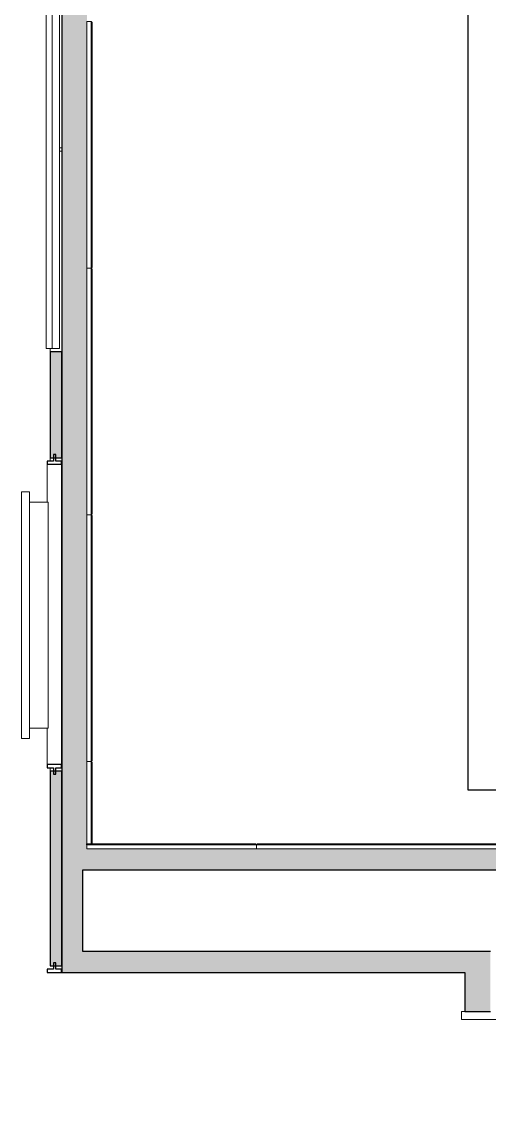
# Model space of a CAD drawing. Header units: millimetres. Extents: x 155927 to 295199, y -4084 to 97293.
# Drawn here: x 201633 to 203908, y 14484 to 19733 of the extents above; entities that cross this region are included whole.
import ezdxf

# ---------------------------------------------------------------- set-up
doc = ezdxf.new("R2010")
doc.units = ezdxf.units.MM
doc.header["$MEASUREMENT"] = 0
doc.layers.get('0').update_dxf_attribs({"linetype": 'CONTINUOUS'})
for name, color, linetype, lineweight in [('A-DOOR-FRAM', 4, 'CONTINUOUS', 18), ('A-GENM', 8, 'CONTINUOUS', 9), ('A-WALL', 7, 'CONTINUOUS', 9), ('A-WALL-PATT', 7, 'CONTINUOUS', 9), ('E-ELEC-EQPM', 8, 'CONTINUOUS', 9), ('I-FURN', 8, 'CONTINUOUS', 9), ('I-WALL', 7, 'CONTINUOUS', 9)]:
    doc.layers.add(name, color=color, linetype=linetype, lineweight=lineweight)

msp = doc.modelspace()

# ---------------------------------------------------------------- hatches: boundary and pattern name
at = {"layer": 'A-WALL-PATT'}
h = msp.add_hatch(color=256, dxfattribs=at)
h.paths.add_polyline_path([(201828.8, 15138.6), (201828.8, 16086.8), (201772.8, 16086.8), (201772.8, 15138.6)], flags=0)
h.paths.add_polyline_path([(201772.8, 17610.8), (201828.8, 17610.8), (201828.8, 18126.8), (201772.8, 18126.8)], flags=0)
h.paths.add_polyline_path([(201828.8, 24158.8), (201828.8, 25134.8), (201772.8, 25134.8), (201772.8, 24158.8)], flags=0)
h.paths.add_polyline_path([(201828.8, 26658.8), (201828.8, 26907.6), (201772.8, 26907.6), (201772.8, 26658.8)], flags=0)
for points in [[(201950.8, 15707.6), (201950.8, 25757.6), (201828.8, 25757.6), (201828.8, 15707.6), (201930.8, 15707.6)], [(201828.8, 15106.6), (201930.8, 15106.6), (201930.8, 15707.6), (201828.8, 15707.6)], [(218904.3, 15606.6), (219005.3, 15606.6), (219005.3, 15707.6), (201930.8, 15707.6), (201930.8, 15606.6), (217998.8, 15606.6)], [(203912.8, 15106.6), (203912.8, 15208.6), (201930.8, 15208.6), (201930.8, 15106.6), (203790.8, 15106.6)]]:
    msp.add_hatch(color=256, dxfattribs=at).paths.add_polyline_path(points, flags=0)
h = msp.add_hatch(color=256, dxfattribs=at)
h.paths.add_polyline_path([(203912.8, 13505.6), (203912.8, 13907.6), (203790.8, 13907.6), (203790.8, 13505.6)], flags=0)
h.paths.add_polyline_path([(203912.8, 14917.6), (203912.8, 15106.6), (203790.8, 15106.6), (203790.8, 14917.6)], flags=0)

# ---------------------------------------------------------------- linework, layer by layer
for p, q in [((203804.1, 15993), (203804.1, 24715.7)), ((216493.8, 15993), (203804.1, 15993))]:
    msp.add_line(p, q)
at = {"layer": 'A-DOOR-FRAM', "lineweight": 20}
for p, q in [((203772.8, 14917.6), (203790.8, 14917.6)), ((203772.8, 14877.6), (203772.8, 14917.6)), ((203958.8, 14877.6), (203772.8, 14877.6))]:
    msp.add_line(p, q, dxfattribs=at)
at = {"layer": 'A-GENM'}
for p, q in [((201950.8, 18532.6), (201950.8, 19732.6)), ((201970.8, 19732.6), (201950.8, 19732.6)), ((201970.8, 18532.6), (201970.8, 19732.6)), ((201970.8, 19732.6), (201975.8, 19727.6)), ((201975.8, 19727.6), (201975.8, 18537.6)), ((201950.8, 17332.6), (201950.8, 18532.6)), ((201970.8, 18532.6), (201950.8, 18532.6)), ((201950.8, 18532.6), (201970.8, 18532.6)), ((201975.8, 18537.6), (201970.8, 18532.6)), ((201970.8, 17332.6), (201970.8, 18532.6)), ((201970.8, 18532.6), (201975.8, 18527.6)), ((201975.8, 18527.6), (201975.8, 17337.6)), ((201950.8, 16132.6), (201950.8, 17332.6)), ((201970.8, 17332.6), (201950.8, 17332.6)), ((201950.8, 17332.6), (201970.8, 17332.6)), ((201975.8, 17337.6), (201970.8, 17332.6)), ((201970.8, 16132.6), (201970.8, 17332.6)), ((201970.8, 17332.6), (201975.8, 17327.6)), ((201975.8, 17327.6), (201975.8, 16137.6)), ((201950.8, 15732.6), (201950.8, 16132.6)), ((201970.8, 16132.6), (201950.8, 16132.6)), ((201950.8, 16132.6), (201970.8, 16132.6)), ((201975.8, 16137.6), (201970.8, 16132.6)), ((201970.8, 15732.6), (201970.8, 16132.6)), ((201970.8, 16132.6), (201975.8, 16127.6)), ((201975.8, 16127.6), (201975.8, 15737.6)), ((201950.8, 15727.6), (201955.8, 15732.6)), ((201950.8, 15732.6), (201970.8, 15732.6)), ((202774.8, 15727.6), (201950.8, 15727.6)), ((201950.8, 15727.6), (201950.8, 15707.6)), ((202774.8, 15707.6), (201950.8, 15707.6)), ((201975.8, 15737.6), (201970.8, 15732.6)), ((201970.8, 15732.6), (202769.8, 15732.6)), ((202769.8, 15732.6), (202774.8, 15727.6)), ((202774.8, 15727.6), (202779.8, 15732.6)), ((203974.8, 15727.6), (202774.8, 15727.6)), ((202774.8, 15727.6), (202774.8, 15707.6)), ((202774.8, 15707.6), (202774.8, 15727.6)), ((203974.8, 15707.6), (202774.8, 15707.6)), ((202779.8, 15732.6), (203969.8, 15732.6))]:
    msp.add_line(p, q, dxfattribs=at)
at = {"layer": 'A-WALL', "lineweight": 30}
for p, q in [((201828.8, 25757.6), (201828.8, 15707.6)), ((201788.8, 17594.8), (201756.8, 17594.8)), ((201756.8, 17594.8), (201756.8, 17578.8)), ((201798.8, 17626.8), (201788.8, 17626.8)), ((201788.8, 17626.8), (201788.8, 17594.8)), ((201798.8, 17594.8), (201798.8, 17626.8)), ((201826.8, 17594.8), (201798.8, 17594.8)), ((201826.8, 17578.8), (201826.8, 17594.8)), ((201756.8, 17578.8), (201826.8, 17578.8)), ((201826.8, 16118.8), (201756.8, 16118.8)), ((201756.8, 16118.8), (201756.8, 16102.8)), ((201826.8, 16102.8), (201826.8, 16118.8)), ((201756.8, 16102.8), (201788.8, 16102.8)), ((201788.8, 16102.8), (201788.8, 16070.8)), ((201788.8, 16070.8), (201798.8, 16070.8)), ((201798.8, 16070.8), (201798.8, 16102.8)), ((201798.8, 16102.8), (201826.8, 16102.8)), ((201950.8, 15727.6), (201950.8, 15732.6)), ((201788.8, 15122.6), (201756.8, 15122.6)), ((201756.8, 15122.6), (201756.8, 15106.6)), ((201798.8, 15154.6), (201788.8, 15154.6)), ((201788.8, 15154.6), (201788.8, 15122.6)), ((201798.8, 15122.6), (201798.8, 15154.6)), ((201826.8, 15122.6), (201798.8, 15122.6)), ((201826.8, 15106.6), (201826.8, 15122.6)), ((201756.8, 15106.6), (201826.8, 15106.6))]:
    msp.add_line(p, q, dxfattribs=at)
at = {"layer": 'A-WALL'}
for p, q in [((201756.8, 17578.8), (201756.8, 17394)), ((201826.8, 16118.8), (201826.8, 17578.8)), ((201756.8, 16295.6), (201756.8, 16118.8))]:
    msp.add_line(p, q, dxfattribs=at)
at = {"layer": 'E-ELEC-EQPM'}
for p, q in [((201633.1, 17444.8), (201671.2, 17444.8)), ((201633.1, 16244.8), (201633.1, 17444.8)), ((201633.1, 16244.8), (201633.1, 17444.8)), ((201633.1, 17444.8), (201671.2, 17444.8)), ((201671.2, 17444.8), (201671.2, 17394)), ((201671.2, 17444.8), (201671.2, 16244.8)), ((201671.2, 17394), (201763.1, 17394)), ((201671.2, 17394), (201763.1, 17394)), ((201763.1, 17394), (201763.1, 16295.6)), ((201763.1, 17394), (201763.1, 16295.6)), ((201671.2, 16295.6), (201671.2, 16244.8)), ((201763.1, 16295.6), (201671.2, 16295.6)), ((201763.1, 16295.6), (201671.2, 16295.6)), ((201671.2, 16244.8), (201633.1, 16244.8)), ((201671.2, 16244.8), (201633.1, 16244.8))]:
    msp.add_line(p, q, dxfattribs=at)
at = {"layer": 'I-FURN'}
for p, q in [((201751.8, 18142.8), (201751.8, 24142.8)), ((201781.8, 24142.8), (201781.8, 18142.8)), ((201781.8, 24142.8), (201781.8, 18142.8)), ((201816.8, 18142.8), (201816.8, 24142.8)), ((201781.8, 18142.8), (201751.8, 18142.8)), ((201781.8, 18142.8), (201816.8, 18142.8))]:
    msp.add_line(p, q, dxfattribs=at)
at = {"layer": 'I-WALL'}
for p, q in [((201828.8, 19118.8), (201816.8, 19118.8)), ((201816.8, 19102.8), (201828.8, 19102.8)), ((201772.8, 18126.8), (201772.8, 18142.8)), ((201772.8, 17594.8), (201772.8, 17610.8)), ((201828.8, 17594.8), (201826.8, 17594.8)), ((201772.8, 16086.8), (201772.8, 16102.8)), ((201828.8, 16102.8), (201826.8, 16102.8))]:
    msp.add_line(p, q, dxfattribs=at)
at = {"layer": 'I-WALL', "lineweight": 30}
for p, q in [((201772.8, 18126.8), (201772.8, 17610.8)), ((201828.8, 18126.8), (201772.8, 18126.8)), ((201828.8, 17610.8), (201828.8, 18126.8)), ((201772.8, 17610.8), (201828.8, 17610.8)), ((201772.8, 16086.8), (201772.8, 15138.6)), ((201828.8, 16086.8), (201772.8, 16086.8)), ((201828.8, 15138.6), (201828.8, 16086.8)), ((201828.8, 15707.6), (201828.8, 15106.6)), ((201930.8, 15606.6), (218904.3, 15606.6)), ((201930.8, 15208.6), (201930.8, 15606.6)), ((203912.8, 15208.6), (201930.8, 15208.6)), ((201772.8, 15138.6), (201828.8, 15138.6)), ((201828.8, 15106.6), (201930.8, 15106.6)), ((201930.8, 15106.6), (203788.8, 15106.6)), ((203788.8, 15106.6), (203788.8, 14917.6)), ((203788.8, 14917.6), (203790.8, 14917.6)), ((203790.8, 14917.6), (203912.8, 14917.6))]:
    msp.add_line(p, q, dxfattribs=at)

doc.saveas('drawing.dxf')
